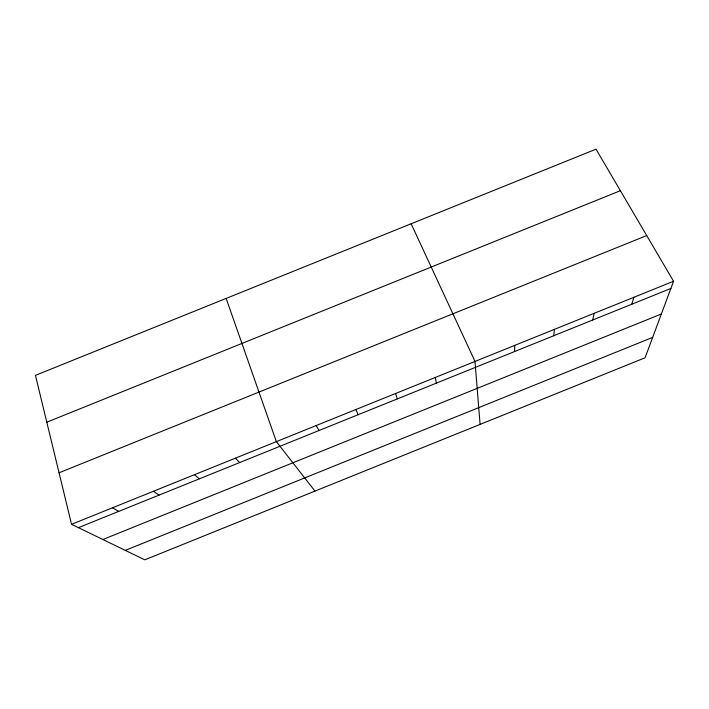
<?xml version="1.0" encoding="UTF-8"?>
<svg xmlns="http://www.w3.org/2000/svg" width="709" height="709" viewBox="0 0 709 709"><rect width="100%" height="100%" fill="white"/><g stroke="black" fill="none" stroke-linecap="round" stroke-linejoin="round"><path stroke-width="1.06" d="M514.583 351.549L514.734 345.389M553.658 335.774L554.447 329.348M592.742 319.989L594.151 313.316M631.808 304.214L633.855 297.293M673.55 281.26L645.093 357.761L144.787 559.826L71.547 524.332L35.45 375.362L596.012 149.174L673.55 281.26L71.547 524.332M46.794 422.201L620.393 190.703M59.06 472.788L646.723 235.565M78.424 527.664L670.882 288.439M102.867 539.514L661.382 313.981M125.289 550.379L652.67 337.395M112.518 507.786L118.74 511.384M153.481 491.248L159.064 495.104M194.443 474.702L199.371 478.823M235.406 458.165L239.677 462.552M314.982 491.089L276.359 441.636L226.153 298.418M316.099 425.586L319.094 430.487M411.14 223.769L475.012 361.422L480.082 424.407M355.838 409.545L358.205 414.694M395.569 393.504L397.306 398.91M435.291 377.463L436.398 383.117"/></g></svg>
